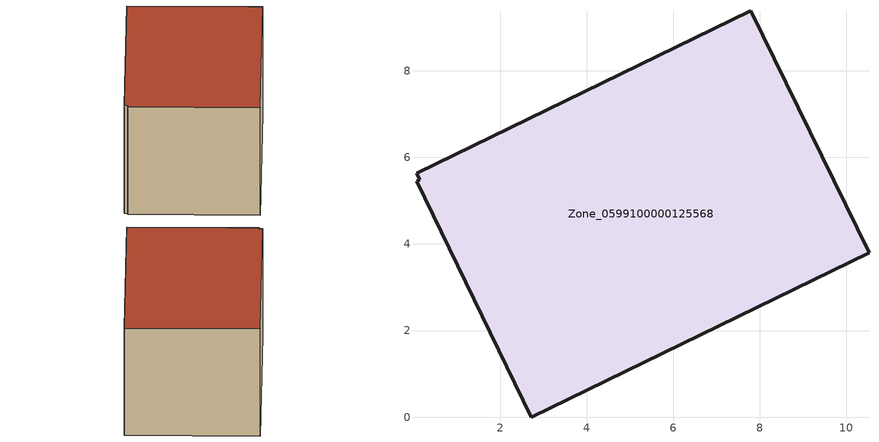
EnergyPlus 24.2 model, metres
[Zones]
Zone_0599100000125568
 floor ground (C_G): 0.07,5.64 7.79,9.38 10.52,3.79 2.72,0 0.07,5.45 0.15,5.49 z0
 wall outside (C_F): 10.52,3.79 7.79,9.38 0.07,5.64 0.15,5.49 0.07,5.45 2.72,0 10.52,3.79 z0:5.79
 roof outside (C_R): 7.79,9.38 0.07,5.64 0.15,5.49 0.07,5.45 2.72,0 10.52,3.79 z5.79
[BUILDING]
Pand.0599100000125568: North Axis=0; Terrain=City; Loads Convergence Tolerance Value=0.04; Temperature Convergence Tolerance Value=0.4; Solar Distribution=FullExterior; Maximum Number of Warmup Days=25; Minimum Number of Warmup Days=1
[Site:Location]
Rotterdam.The.Hague.AP_ZH_NLD Design_Conditions: Latitude=51.96; Longitude=4.45; Time Zone=1; Elevation=-4.5
[SITE:GROUNDTEMPERATURE:BUILDINGSURFACE]
18, 18, 18, 18, 18, 18, 18, 18, 18, 18, 18, 18
[MATERIAL] Thermal Absorptance=0.9; Solar Absorptance=0.7; Visible Absorptance=0.7
Name | Roughness | Thickness | Conductivity | Density | Specific Heat
G.TI.1946-1964 | MediumSmooth | 0.15 | 1 | 540 | 1210
F.TI.1946-1964 | Rough | 0.3 | 0.857143 | 1920 | 840
R.TI.1946-1964 | MediumRough | 0.2 | 0.277778 | 1500 | 1000
[CONSTRUCTION]
C_G: G.TI.1946-1964
C_F: F.TI.1946-1964
C_R: R.TI.1946-1964
[ZONE]
Zone_0599100000125568: Type=1; Multiplier=1; Ceiling Height=Autocalculate; Volume=Autocalculate; Floor Area=autocalculate; Part of Total Floor Area=Yes
[ZONEINFILTRATION:DESIGNFLOWRATE]
Infil_Zone_0599100000125568: Zone or ZoneList or Space or SpaceList=Zone_0599100000125568; Schedule=AlwaysOn; Design Flow Rate Calculation Method=Flow/Area; Flow Rate per Floor Area=0.003; Constant Term Coefficient=1; Temperature Term Coefficient=0; Velocity Term Coefficient=0; Velocity Squared Term Coefficient=0
[HVACTEMPLATE:ZONE:IDEALLOADSAIRSYSTEM]
Zone_0599100000125568: Maximum Heating Supply Air Temperature=50; Minimum Cooling Supply Air Temperature=13; Maximum Heating Supply Air Humidity Ratio=0.0156; Minimum Cooling Supply Air Humidity Ratio=0.0077; Heating Limit=NoLimit; Cooling Limit=NoLimit; Dehumidification Control Type=ConstantSensibleHeatRatio; Cooling Sensible Heat Ratio=0.7; Dehumidification Setpoint=60; Humidification Control Type=None; Humidification Setpoint=30; Outdoor Air Method=None; Outdoor Air Flow Rate per Person=0.00944; Outdoor Air Flow Rate per Zone Floor Area=0; Outdoor Air Flow Rate per Zone=0; Demand Controlled Ventilation Type=None; Outdoor Air Economizer Type=NoEconomizer; Heat Recovery Type=None; Sensible Heat Recovery Effectiveness=0.7; Latent Heat Recovery Effectiveness=0.65
[ZONECONTROL:THERMOSTAT]
ThermostatControl_Zone_0599100000125568: Zone or ZoneList=Zone_0599100000125568; Control Type Schedule=DualSetpointControlType; Control 1=Thermostat_Zone_0599100000125568; Temperature Difference Between Cutout And Setpoint=0
[THERMOSTATSETPOINT:DUALSETPOINT]
Thermostat_Zone_0599100000125568: Heating Setpoint Temperature Schedule=HeatingSetpoint_Zone_0599100000125568; Cooling Setpoint Temperature Schedule=CoolingSetpoint_Zone_0599100000125568
[SCHEDULE:COMPACT]
HeatingSetpoint_Zone_0599100000125568: Through: 12/31, For: AllDays, Until: 24:00, 21
CoolingSetpoint_Zone_0599100000125568: Through: 12/31, For: AllDays, Until: 24:00, 24
DualSetpointControlType: Through: 12/31, For: AllDays, Until: 24:00, 4
AlwaysOn: Through: 12/31, For: AllDays, Until: 24:00, 1
